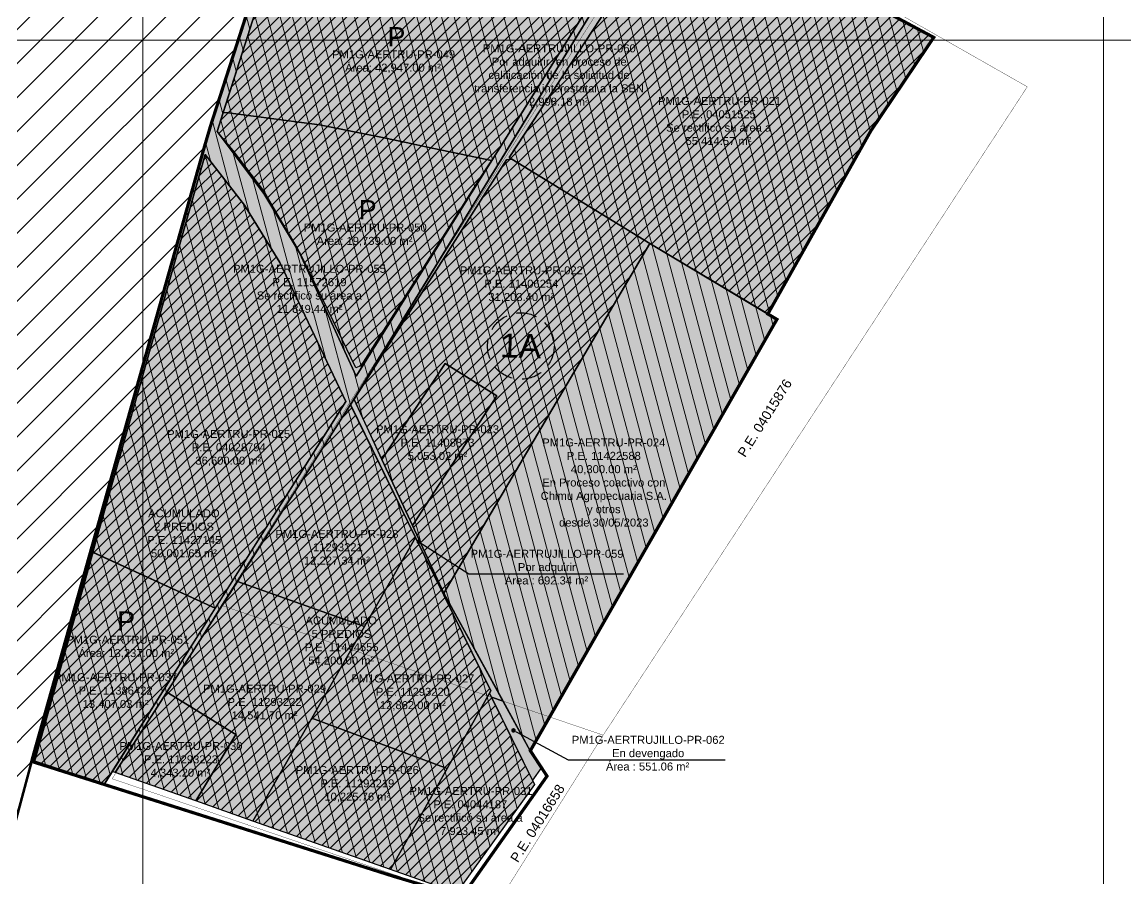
# Model space of a CAD drawing. Header units: inches. Extents: x 706884 to 709953, y 9104378 to 9108758.
# Drawn here: x 708656 to 709517, y 9105845 to 9106514 of the extents above; entities that cross this region are included whole.
import ezdxf
from ezdxf import colors
from ezdxf.entities.mleader import LeaderData, LeaderLine
from ezdxf.math import Vec2, Vec3

# ---------------------------------------------------------------- set-up
doc = ezdxf.new("R2010")
doc.units = ezdxf.units.IN
doc.header["$MEASUREMENT"] = 0
for name, pattern in [('CONTINUA', [0]), ('HIDDEN2', [4.7625, 3.175, -1.5875]), ('PHANTOM2', [1.25, 0.625, -0.125, 0.125, -0.125, 0.125, -0.125])]:
    doc.linetypes.add(name, pattern=pattern)
doc.layers.get('0').update_dxf_attribs({"lineweight": 0})
for name, color, linetype in [('ADQUIRIDO', 92, 'Continuous'), ('AFECTACION', 3, 'Continuous'), ('CONCESION WGS84', 4, 'Continuous'), ('ENTREGADO OPAT', 5, 'Continuous'), ('NO ADQUIRIDO', 2, 'Continuous'), ('PE 04015876', 34, 'Continuous'), ('PE 04016658', 144, 'Continuous'), ('PE 11427145', 192, 'Continuous'), ('PE 11444555', 192, 'Continuous'), ('Poligonos Ampliacion', 140, 'Continuous'), ('POSESION', 1, 'Continuous')]:
    doc.layers.add(name, color=color, linetype=linetype)
for name, color, linetype, lineweight in [('GRILLA', 253, 'Continuous', 13), ('PMD 2019', 6, 'Continuous', 0), ('PROPIEDAD MTC', 6, 'Continuous', 0), ('PROPIETARIOS', 7, 'Continuous', 0)]:
    doc.layers.add(name, color=color, linetype=linetype, lineweight=lineweight)
doc.styles.add('ARIAL', font='arial.ttf')
doc.styles.get("Standard").update_dxf_attribs({"font": 'arial.ttf'})

# ---------------------------------------------------------------- blocks, each defined once
blk = doc.blocks.new('_Dot')
at = {"color": 0, "linetype": 'ByBlock', "lineweight": -2}
blk.add_line((-0.5, 0), (-1, 0), dxfattribs=at)
at = {"color": 0, "linetype": 'ByBlock', "const_width": 0.5}
blk.add_lwpolyline([(-0.25, 0, 1), (0.25, 0, 1)], format="xyb", close=True, dxfattribs=at)

msp = doc.modelspace()

# ---------------------------------------------------------------- hatches: boundary and pattern name
at = {"layer": 'ADQUIRIDO', "ltscale": 500, "transparency": 33554687}
h = msp.add_hatch(color=92, dxfattribs=at)
h.dxf.hatch_style = 1
h.paths.add_polyline_path([(708710.92, 9106100.16), (708806.5, 9106056.26), (708719.75, 9105918.64), (708664.62, 9105936.15)])
h.paths.add_polyline_path([(708798.59, 9106410.75), (708829.24, 9106371.1), (708856.96, 9106326.37), (708908.35, 9106217.83), (708806.5, 9106056.26), (708710.92, 9106100.16)])
h.paths.add_polyline_path([(708823.9, 9106077.23), (708923.05, 9106042.08), (708881.86, 9105970.31), (708835.81, 9105890.08), (708791.3, 9105905.79), (708822.68, 9105957.64), (708768.74, 9105990.76)])
h.paths.add_polyline_path([(708768.74, 9105990.76), (708822.68, 9105957.64), (708791.3, 9105905.79), (708728.31, 9105928.03)])
h.paths.add_polyline_path([(708881.86, 9105970.31), (708987.56, 9105931.08), (708943.31, 9105852.14), (708835.81, 9105890.08)])
h.paths.add_polyline_path([(709020.56, 9105989.96), (709055.73, 9105918.55), (708994.99, 9105833.89), (708943.31, 9105852.14)])
h.paths.add_polyline_path([(708962.88, 9106111.46), (709021.54, 9105991.71), (708987.56, 9105931.08), (708881.86, 9105970.31), (708923.05, 9106042.08)])
h.paths.add_polyline_path([(708912.01, 9106215.32), (708962.88, 9106111.46), (708923.05, 9106042.08), (708823.9, 9106077.23)])
h.paths.add_polyline_path([(708985.96, 9106247.53), (709026.27, 9106222.14), (708960.5, 9106120.81), (708936.57, 9106172.54)], flags=17)
h.paths.add_polyline_path([(709038.09, 9106406.89), (709145.89, 9106341.18), (708984.86, 9106068.12), (708960.5, 9106120.81), (709026.27, 9106222.14), (708985.96, 9106247.53), (708936.57, 9106172.54), (708914.85, 9106219.46), (709033.91, 9106406.48)])
h.paths.add_polyline_path([(709145.89, 9106341.18), (709244.99, 9106281.86), (709052.5, 9105944.97), (708984.86, 9106068.12)])
h.paths.add_polyline_path([(708918.42, 9106774.73), (708967.01, 9106747.95), (708989.88, 9106741.62), (709005.88, 9106743.01), (709028.26, 9106750.18), (709030.83, 9106742.17), (709139.95, 9106586.63), (709131.6, 9106579.71), (708916.56, 9106237.59), (708872.34, 9106333.97), (708844.37, 9106380.31), (708807.99, 9106428.55)])
h.paths.add_polyline_path([(709028.26, 9106750.18), (709097.17, 9106772.26), (709161.97, 9106787.62), (709186.81, 9106793.05), (709211.7, 9106798.42), (709219.25, 9106800.65), (709232.68, 9106805.76), (709325.12, 9106844.54), (709418.54, 9106882.85), (709416.79, 9106877.35), (709393.94, 9106866.93), (709220.45, 9106794.5), (709179.52, 9106785.08), (709098.7, 9106766.2), (709030.83, 9106742.17)])
h.paths.add_polyline_path([(708959.08, 9106903.87), (709161.97, 9106787.62), (709097.17, 9106772.26), (709005.88, 9106743.01), (708989.88, 9106741.62), (708967.01, 9106747.95), (708918.42, 9106774.73)])
h.paths.add_polyline_path([(709416.78, 9106877.35), (709395.68, 9106810.83), (709336.69, 9106750.15), (709198.42, 9106612.64), (709139.95, 9106586.63), (709030.83, 9106742.17), (709098.7, 9106766.2), (709179.52, 9106785.08), (709220.45, 9106794.5), (709393.94, 9106866.93)])
h.paths.add_polyline_path([(709182.65, 9106605.63), (709198.42, 9106612.64), (709336.69, 9106750.15), (709395.7, 9106810.85), (709391.7, 9106798.23), (709339.44, 9106745.06), (709335.55, 9106741.32), (709334.79, 9106741.71), (709199.11, 9106596.69)], flags=17)
h.paths.add_polyline_path([(709334.79, 9106741.71), (709366.77, 9106724.95), (709272.08, 9106553.14), (709196.31, 9106593.7)])
h.paths.add_polyline_path([(709339.44, 9106745.06), (709369.55, 9106728.42), (709309.47, 9106538.92), (709290.67, 9106549.58), (709274.7, 9106557.89), (709366.77, 9106724.95), (709335.55, 9106741.32)])
h.paths.add_polyline_path([(709274.7, 9106557.89), (709290.67, 9106549.58), (709309.48, 9106538.92), (709307.9, 9106533.97), (709272.08, 9106553.14)])
h.paths.add_polyline_path([(709391.68, 9106798.21), (709369.55, 9106728.42), (709339.44, 9106745.06)], flags=16)
h.paths.add_polyline_path([(709000.28, 9107034.41), (709069.8, 9106996.45), (709109.83, 9106970.23), (709242.9, 9106895.74), (709325.12, 9106844.54), (709232.68, 9106805.76), (709219.25, 9106800.65), (709211.7, 9106798.42), (709186.81, 9106793.05), (709161.97, 9106787.62), (708959.08, 9106903.87)])
h.paths.add_polyline_path([(709313.59, 9107175.17), (709453.55, 9107112.14), (709242.9, 9106895.74), (709109.83, 9106970.23)])
h.paths.add_polyline_path([(709453.7, 9107112.29), (709486.95, 9107098.65), (709418.52, 9106882.85), (709325.12, 9106844.54), (709242.91, 9106895.74)])
h.paths.add_polyline_path([(709077.47, 9107277.62), (709121.74, 9107248.78), (709308.18, 9107169.74), (709109.83, 9106970.23), (709069.8, 9106996.45), (709000.28, 9107034.41)])
h.paths.add_polyline_path([(709216.97, 9107434.98), (709286.84, 9107412.78), (709139.15, 9107252.37), (709123.62, 9107259.55), (709116.17, 9107268.98), (709104.82, 9107273.4), (709104.54, 9107303.24), (709202.02, 9107402.82)])
h.paths.add_polyline_path([(709287.64, 9107412.53), (709464.47, 9107356.37), (709467.98, 9107348.25), (709499.41, 9107306.58), (709360.75, 9107159.72), (709139.59, 9107251.69)])
h.paths.add_polyline_path([(709497.46, 9107345.88), (709514.91, 9107340.34), (709490.04, 9107318.99), (709480.65, 9107331.44)], flags=17)
h.paths.add_polyline_path([(709479.56, 9107351.57), (709497.46, 9107345.88), (709480.65, 9107331.44), (709471.01, 9107344.22)], flags=17)
h.paths.add_polyline_path([(709464.47, 9107356.37), (709479.56, 9107351.57), (709471.01, 9107344.22), (709467.98, 9107348.25)], flags=16)
h.paths.add_polyline_path([(709537.11, 9107333.29), (709559.13, 9107326.29), (709539.51, 9107264.39), (709503.07, 9107304.03)])
h.paths.add_polyline_path([(709514.91, 9107340.34), (709532.27, 9107334.83), (709499.41, 9107306.58), (709490.04, 9107318.99)], flags=17)
h.paths.add_polyline_path([(709498.74, 9107305.87), (709538.83, 9107262.25), (709489.72, 9107107.38), (709360.75, 9107159.72)])
h.paths.add_polyline_path([(708882.17, 9108582.28), (709446.08, 9108403.71), (709415.82, 9108308.14), (709236, 9108364.38), (708851.62, 9108484.61)])
h.paths.add_polyline_path([(708762.64, 9107377.84), (708528.65, 9107451.99), (708584.18, 9107629.57), (708642.1, 9107814.85), (708690.49, 9107969.45), (708772.25, 9108229.25), (708851.62, 9108484.61), (709236, 9108364.38), (709588.41, 9108254.15), (709537.72, 9108088.2), (709486.03, 9107925.74), (709394.86, 9107633.25), (709306.99, 9107541), (709215.15, 9107449.15), (709078.37, 9107278.1), (708839.16, 9107352.53), (708861.98, 9107425.11), (708788.67, 9107451.2)])
h = msp.add_hatch(color=92, dxfattribs=at)
h.dxf.hatch_style = 1
h.paths.add_polyline_path([(709075.48, 9107279), (709078.37, 9107278.1), (709077.47, 9107277.62), (709000.28, 9107034.41), (708959.08, 9106903.87), (708918.42, 9106774.73), (708807.99, 9106428.55), (708844.37, 9106380.31), (708872.34, 9106333.97), (708916.56, 9106237.59), (709131.6, 9106579.71), (709139.95, 9106586.63), (708912.11, 9106215.1), (708912.01, 9106215.32), (708823.9, 9106077.23), (708768.74, 9105990.76), (708728.31, 9105928.03), (708726.14, 9105928.78), (708908.35, 9106217.83), (708856.96, 9106326.37), (708829.24, 9106371.1), (708798.59, 9106410.75), (708664.62, 9105936.15), (708664.12, 9105936.31), (708773.57, 9106329.55), (708795.66, 9106408.17)])
h = msp.add_hatch(color=92, dxfattribs=at)
h.dxf.hatch_style = 1
h.paths.add_polyline_path([(709196.31, 9106593.7), (709367.43, 9106502.1), (709318.31, 9106429.09), (709237.92, 9106286.09), (709145.89, 9106341.18), (709038.09, 9106406.89), (709035.87, 9106408.19), (709137.24, 9106562.71)])
h = msp.add_hatch(color=92, dxfattribs=at)
h.dxf.hatch_style = 1
h.paths.add_polyline_path([(709022.1, 9105986.84), (709031.21, 9105983.74), (709052.5, 9105944.97), (709061.2, 9105931.75), (709054.1, 9105921.86)])
at = {"layer": 'CONCESION WGS84', "linetype": 'Continuous', "lineweight": 0, "ltscale": 3}
h = msp.add_hatch(dxfattribs=at)
h.set_pattern_fill('ANSI31', color=4, scale=150)
h.paths.add_polyline_path([(708846.23, 9106567.61), (708802.76, 9106432.73), (708797.77, 9106415.68), (708664.8, 9105942.51), (708609.69, 9105737.11), (708580.38, 9105679.22), (708474.89, 9105529.21), (708178.83, 9104618.02), (708123.86, 9104469.08), (708090.24, 9104476.47), (708049.65, 9104485.37), (708028.65, 9104491.01), (707998.68, 9104501.35), (707960.63, 9104518.91), (707942.25, 9104529.38), (707904.48, 9104555.02), (707881.37, 9104576.01), (707794.3, 9104675.35), (707819.14, 9104713.25), (707748.46, 9104777.23), (707726.7, 9104806.47), (707929.84, 9105471.72), (707872.05, 9105544.74), (707909.2, 9105656.43), (707930.58, 9105650.76), (707942.64, 9105689.3), (707998.37, 9105703.06), (708177.65, 9106304.56), (708247.3, 9106474.61), (708294.11, 9106589.29), (708316.25, 9106648.21), (708320.17, 9106655.63), (708363.67, 9106762.76), (708293.19, 9106739.25), (708520.46, 9107454.59), (708694.8, 9107399.34), (708760.16, 9107604.69), (708822.51, 9107599.5), (708852.91, 9107689.97), (708993.25, 9107646.97), (708894.92, 9107335.18), (709075.21, 9107279.05)])
at = {"layer": 'ENTREGADO OPAT', "lineweight": 5}
h = msp.add_hatch(dxfattribs=at)
h.set_pattern_fill('ANSI31', color=256, scale=50, angle=180)
h.paths.add_polyline_path([(708918.42, 9106774.73), (708967.01, 9106747.95), (708963.71, 9106734.9), (708954.71, 9106730.35), (708946.8, 9106727.34), (708931.63, 9106720.25), (708920.19, 9106713.69), (708910.79, 9106710.93), (708896.84, 9106707.09)])
h.paths.add_polyline_path([(708890.21, 9106686.23), (708903.19, 9106694.16), (708916.94, 9106702.18), (708934.27, 9106711.43), (708966.63, 9106727.28), (709011.05, 9106740.56), (709028.16, 9106746.38), (709030.83, 9106742.17), (709139.95, 9106586.63), (709133.27, 9106583.07), (709127.42, 9106586.99), (709109.9, 9106559.08), (709112.17, 9106549.59), (709096.68, 9106524.45), (709085.79, 9106532.46), (709064.54, 9106547.63), (709052.42, 9106556.3), (709032.38, 9106570.6), (709026.76, 9106574.63), (709008.04, 9106588.01), (708985.12, 9106604.02), (708976.03, 9106610.28), (708967.46, 9106616.17), (708939.4, 9106634.41), (708913.67, 9106651.11), (708900.83, 9106659.47), (708891.7, 9106665.42), (708886.06, 9106669.07), (708884.95, 9106669.8)])
h.paths.add_polyline_path([(708813.22, 9106443.52), (708816.62, 9106443.15), (708836.32, 9106440.62), (708852.23, 9106438.52), (708867.95, 9106436.5), (708887.89, 9106433.92), (708935.79, 9106424.22), (708959.25, 9106419.28), (708970.8, 9106416.73), (709022.1, 9106405.96), (709019.73, 9106402.5), (709014.45, 9106394.2), (708995.61, 9106364.51), (708947.49, 9106288.67), (708939.78, 9106276.25), (708920.17, 9106245.48), (708916.29, 9106244.03), (708898.57, 9106280.63), (708875.97, 9106327.26), (708872.43, 9106334.49), (708869.97, 9106338.69), (708865.18, 9106346.92), (708858.61, 9106358.12), (708844.5, 9106382.25), (708820.39, 9106413.69), (708808.02, 9106428.66), (708812.78, 9106443.57)])
h.paths.add_polyline_path([(708884.95, 9106669.8), (708886.07, 9106669.07), (708891.7, 9106665.42), (708900.84, 9106659.47), (708913.67, 9106651.1), (708939.4, 9106634.41), (708967.46, 9106616.17), (708976.03, 9106610.28), (708985.12, 9106604.02), (709008.04, 9106588.01), (709026.76, 9106574.63), (709032.38, 9106570.59), (709052.42, 9106556.3), (709064.54, 9106547.63), (709085.79, 9106532.46), (709096.68, 9106524.45), (709022.1, 9106405.96), (708970.8, 9106416.73), (708959.25, 9106419.28), (708935.79, 9106424.22), (708887.89, 9106433.92), (708867.95, 9106436.5), (708852.23, 9106438.52), (708836.32, 9106440.62), (708816.62, 9106443.15), (708813.22, 9106443.52), (708812.78, 9106443.57)])
h.paths.add_polyline_path([(709291.97, 9107949.57), (709318.11, 9107946.59), (709340.05, 9107944.45), (709353.21, 9107944.7), (709396.48, 9107943.45), (709437.36, 9107940.15), (709443.03, 9107939.57), (709481.16, 9107937.87), (709403.3, 9107691.72), (709396.82, 9107671.25), (709384.04, 9107654.15), (709372.31, 9107631.02), (709338.23, 9107597.64), (709328.97, 9107588.9), (709317.6, 9107584.02), (709292.18, 9107576.36), (709213.62, 9107523.68), (709194.1, 9107529.39), (709186.14, 9107537.4), (709191.92, 9107572.75), (709199.38, 9107588.95), (709191.37, 9107596.74), (709230.86, 9107766.72), (709251.72, 9107878.06), (709271.32, 9107878.44), (709285.98, 9107931.75)])
h.paths.add_polyline_path([(709476.83, 9108131), (709492.72, 9108118.9), (709506.84, 9108109.97), (709511.73, 9108119.93), (709515.76, 9108117.88), (709515.67, 9108116.85), (709512.97, 9108111.71), (709514.51, 9108110.86), (709512.47, 9108107.03), (709531.63, 9108096.81), (709505.41, 9108056.35), (709489.99, 9108024.98), (709482.93, 9108009.09), (709470.48, 9107974.43), (709460.97, 9107966.55), (709447.75, 9107962.17), (709431.38, 9107960.22), (709398.65, 9107962.7), (709382.04, 9107969.45), (709363.4, 9107982.35), (709348.58, 9107989.23), (709396.38, 9108057.84), (709405.25, 9108062.03), (709415.66, 9108064.63), (709440.4, 9108093.35)])
h.paths.add_polyline_path([(709179.09, 9108499.13), (709443.06, 9108415.53), (709412.79, 9108321.32), (709413.31, 9108321.15), (709409.82, 9108310.02), (709545.36, 9108267.63), (709336.24, 9107976.06), (709326.06, 9107962.98), (709121.76, 9107975.68), (709144.26, 9108045.65), (709044.46, 9108070.61), (708995.58, 9107990.76), (708996.32, 9108157.78)])
h = msp.add_hatch(dxfattribs=at)
h.set_pattern_fill('ANSI31', color=256, scale=50, angle=180)
h.paths.add_polyline_path([(709196.31, 9106593.7), (709367.43, 9106502.1), (709318.31, 9106429.09), (709237.92, 9106286.09), (709145.89, 9106341.18), (709035.87, 9106408.19), (709137.24, 9106562.71)])
h.paths.add_polyline_path([(709038.09, 9106406.89), (709145.89, 9106341.18), (708984.86, 9106068.12), (708960.5, 9106120.81), (709026.27, 9106222.14), (708985.96, 9106247.53), (708936.57, 9106172.54), (708914.85, 9106219.46), (709033.91, 9106406.48)])
h = msp.add_hatch(dxfattribs=at)
h.set_pattern_fill('ANSI31', color=256, scale=50, angle=180)
h.paths.add_polyline_path([(708798.59, 9106410.75), (708829.24, 9106371.1), (708856.96, 9106326.37), (708908.35, 9106217.83), (708719.75, 9105918.64), (708664.62, 9105936.15)])
h = msp.add_hatch(dxfattribs=at)
h.set_pattern_fill('ANSI31', color=256, scale=50, angle=180)
h.paths.add_polyline_path([(708985.96, 9106247.53), (709026.27, 9106222.14), (708960.5, 9106120.81), (708936.57, 9106172.54)])
h = msp.add_hatch(dxfattribs=at)
h.set_pattern_fill('ANSI31', color=256, scale=50, angle=180)
h.paths.add_polyline_path([(708943.31, 9105852.14), (708835.81, 9105890.08), (708791.3, 9105905.79), (708728.31, 9105928.03), (708768.74, 9105990.76), (708823.9, 9106077.23), (708912.01, 9106215.32), (708962.88, 9106111.46), (709021.54, 9105991.71), (708987.56, 9105931.08)])
h = msp.add_hatch(dxfattribs=at)
h.set_pattern_fill('ANSI31', color=256, scale=50, angle=180)
h.paths.add_polyline_path([(709020.56, 9105989.96), (709055.73, 9105918.55), (708994.99, 9105833.89), (708943.31, 9105852.14)])
at = {"layer": 'NO ADQUIRIDO', "transparency": 33554623}
h = msp.add_hatch(color=256, dxfattribs=at)
h.dxf.hatch_style = 1
h.paths.add_polyline_path([(709139.95, 9106586.63), (709182.65, 9106605.63), (709199.11, 9106596.69), (709196.31, 9106593.7), (709137.24, 9106562.71), (709035.87, 9106408.19), (709038.09, 9106406.89), (709033.91, 9106406.48), (708914.85, 9106219.46), (708914.82, 9106219.52)])
h.paths.add_polyline_path([(708912.11, 9106215.1), (708914.82, 9106219.52), (708936.57, 9106172.54), (708960.5, 9106120.81), (708984.86, 9106068.12), (709031.21, 9105983.74), (709022.1, 9105986.84), (709020.56, 9105989.96), (709021.54, 9105991.71), (708962.88, 9106111.46)])
at = {"layer": 'PROPIEDAD MTC', "lineweight": 5}
h = msp.add_hatch(dxfattribs=at)
h.set_pattern_fill('ANSI31', color=256, scale=75, angle=60)
h.paths.add_polyline_path([(709145.89, 9106341.18), (709244.99, 9106281.86), (709052.5, 9105944.97), (708984.86, 9106068.12)])
h.paths.add_polyline_path([(709196.31, 9106593.7), (709367.43, 9106502.1), (709318.31, 9106429.09), (709237.92, 9106286.09), (709145.89, 9106341.18), (709035.87, 9106408.19), (709137.24, 9106562.71)])
h.paths.add_polyline_path([(708959.08, 9106903.87), (709161.97, 9106787.62), (709097.17, 9106772.26), (709005.88, 9106743.01), (708989.88, 9106741.62), (708967.01, 9106747.95), (708918.42, 9106774.73)])
h.paths.add_polyline_path([(708918.42, 9106774.73), (708967.01, 9106747.95), (708989.88, 9106741.62), (709005.88, 9106743.01), (709028.26, 9106750.18), (709030.83, 9106742.17), (709139.95, 9106586.63), (709131.6, 9106579.71), (708916.56, 9106237.59), (708872.34, 9106333.97), (708844.37, 9106380.31), (708807.99, 9106428.55)])
h.paths.add_polyline_path([(709028.26, 9106750.18), (709097.17, 9106772.26), (709161.97, 9106787.62), (709186.81, 9106793.05), (709211.7, 9106798.42), (709219.25, 9106800.65), (709232.68, 9106805.76), (709325.12, 9106844.54), (709418.54, 9106882.85), (709416.79, 9106877.35), (709393.94, 9106866.93), (709220.45, 9106794.5), (709179.52, 9106785.08), (709098.7, 9106766.2), (709030.83, 9106742.17)])
h.paths.add_polyline_path([(709416.78, 9106877.35), (709395.68, 9106810.83), (709336.69, 9106750.15), (709198.42, 9106612.64), (709139.95, 9106586.63), (709030.83, 9106742.17), (709098.7, 9106766.2), (709179.52, 9106785.08), (709220.45, 9106794.5), (709393.94, 9106866.93)])
h.paths.add_polyline_path([(709182.65, 9106605.63), (709198.42, 9106612.64), (709336.69, 9106750.15), (709395.7, 9106810.85), (709391.7, 9106798.23), (709339.44, 9106745.06), (709335.55, 9106741.32), (709334.79, 9106741.71), (709199.11, 9106596.69)], flags=17)
h.paths.add_polyline_path([(709334.79, 9106741.71), (709366.77, 9106724.95), (709272.1, 9106553.13), (709196.31, 9106593.7)])
h.paths.add_polyline_path([(709391.68, 9106798.21), (709369.55, 9106728.42), (709339.44, 9106745.06)], flags=16)
h.paths.add_polyline_path([(709339.44, 9106745.06), (709369.55, 9106728.42), (709309.47, 9106538.92), (709290.67, 9106549.58), (709274.7, 9106557.89), (709366.77, 9106724.95), (709335.55, 9106741.32)])
h.paths.add_polyline_path([(709274.7, 9106557.89), (709290.67, 9106549.58), (709309.48, 9106538.92), (709307.96, 9106534.15), (709272.08, 9106553.14)], flags=16)
h.paths.add_polyline_path([(709000.28, 9107034.41), (709069.8, 9106996.45), (709109.83, 9106970.23), (709242.9, 9106895.74), (709325.12, 9106844.54), (709232.68, 9106805.76), (709219.25, 9106800.65), (709211.7, 9106798.42), (709186.81, 9106793.05), (709161.97, 9106787.62), (708959.08, 9106903.87)])
h.paths.add_polyline_path([(709077.47, 9107277.62), (709121.74, 9107248.78), (709308.18, 9107169.74), (709109.83, 9106970.23), (709069.8, 9106996.45), (709000.28, 9107034.41)])
h.paths.add_polyline_path([(709313.59, 9107175.17), (709453.55, 9107112.14), (709242.9, 9106895.74), (709109.83, 9106970.23)])
h.paths.add_polyline_path([(709453.7, 9107112.29), (709486.95, 9107098.65), (709418.52, 9106882.85), (709325.12, 9106844.54), (709242.91, 9106895.74)])
h.paths.add_polyline_path([(709498.74, 9107305.87), (709538.83, 9107262.25), (709489.72, 9107107.38), (709360.75, 9107159.72)])
h.paths.add_polyline_path([(709287.64, 9107412.53), (709464.47, 9107356.37), (709467.98, 9107348.25), (709499.41, 9107306.58), (709360.75, 9107159.72), (709139.59, 9107251.69)])
h.paths.add_polyline_path([(709537.11, 9107333.29), (709559.13, 9107326.29), (709539.51, 9107264.39), (709503.07, 9107304.03)])
h.paths.add_polyline_path([(709514.91, 9107340.34), (709532.27, 9107334.83), (709499.41, 9107306.58), (709490.04, 9107318.99)], flags=17)
h.paths.add_polyline_path([(709497.46, 9107345.88), (709514.91, 9107340.34), (709490.04, 9107318.99), (709480.65, 9107331.44)], flags=17)
h.paths.add_polyline_path([(709479.56, 9107351.57), (709497.46, 9107345.88), (709480.65, 9107331.44), (709471.01, 9107344.22)], flags=17)
h.paths.add_polyline_path([(709464.47, 9107356.37), (709479.56, 9107351.57), (709471.01, 9107344.22), (709467.98, 9107348.25)], flags=16)
h.paths.add_polyline_path([(709216.97, 9107434.98), (709286.84, 9107412.78), (709139.15, 9107252.37), (709123.62, 9107259.55), (709116.17, 9107268.98), (709104.82, 9107273.4), (709104.54, 9107303.24), (709202.02, 9107402.82)])
h.paths.add_polyline_path([(708762.64, 9107377.84), (708528.65, 9107451.99), (708584.18, 9107629.57), (708642.1, 9107814.85), (708690.49, 9107969.45), (708772.25, 9108229.25), (708851.62, 9108484.61), (709236, 9108364.38), (709588.41, 9108254.15), (709537.72, 9108088.2), (709486.03, 9107925.74), (709394.86, 9107633.25), (709306.99, 9107541), (709215.15, 9107449.15), (709078.37, 9107278.1), (708839.16, 9107352.53), (708861.98, 9107425.11), (708788.67, 9107451.2)])
h.paths.add_polyline_path([(708882.17, 9108582.28), (709446.08, 9108403.71), (709415.82, 9108308.14), (709236, 9108364.38), (708851.62, 9108484.61)])
h = msp.add_hatch(dxfattribs=at)
h.set_pattern_fill('ANSI31', color=256, scale=75, angle=60)
h.set_pattern_definition([(105, (-627.939, 0), (-9.055554621, -2.426428548), [])])
h.paths.add_polyline_path([(709075.48, 9107279), (709078.37, 9107278.1), (709077.47, 9107277.62), (709000.28, 9107034.41), (708959.08, 9106903.87), (708918.42, 9106774.73), (708807.99, 9106428.55), (708844.37, 9106380.31), (708872.34, 9106333.97), (708916.56, 9106237.59), (709131.6, 9106579.71), (709139.95, 9106586.63), (708912.11, 9106215.1), (708912.01, 9106215.32), (708823.9, 9106077.23), (708768.74, 9105990.76), (708728.31, 9105928.03), (708726.14, 9105928.78), (708908.35, 9106217.83), (708856.96, 9106326.37), (708829.24, 9106371.1), (708798.59, 9106410.75), (708664.62, 9105936.15), (708664.12, 9105936.31), (708773.57, 9106329.55), (708795.66, 9106408.17)])
h = msp.add_hatch(dxfattribs=at)
h.set_pattern_fill('ANSI31', color=256, scale=75, angle=60)
h.paths.add_polyline_path([(708798.59, 9106410.75), (708829.24, 9106371.1), (708856.96, 9106326.37), (708908.35, 9106217.83), (708719.75, 9105918.64), (708664.62, 9105936.15)])
h = msp.add_hatch(dxfattribs=at)
h.set_pattern_fill('ANSI31', color=256, scale=75, angle=60)
h.paths.add_polyline_path([(708985.96, 9106247.53), (709026.27, 9106222.14), (708960.5, 9106120.81), (708936.57, 9106172.54)], flags=17)
h.paths.add_polyline_path([(709038.09, 9106406.89), (709145.89, 9106341.18), (708984.86, 9106068.12), (708960.5, 9106120.81), (709026.27, 9106222.14), (708985.96, 9106247.53), (708936.57, 9106172.54), (708914.85, 9106219.46), (709033.91, 9106406.48)])
h = msp.add_hatch(dxfattribs=at)
h.set_pattern_fill('ANSI31', color=256, scale=75, angle=60)
h.paths.add_polyline_path([(708943.31, 9105852.14), (708835.81, 9105890.08), (708791.3, 9105905.79), (708728.31, 9105928.03), (708768.74, 9105990.76), (708823.9, 9106077.23), (708912.01, 9106215.32), (708962.88, 9106111.46), (709021.54, 9105991.71), (708987.56, 9105931.08)])
h = msp.add_hatch(dxfattribs=at)
h.set_pattern_fill('ANSI31', color=256, scale=75, angle=60)
h.paths.add_polyline_path([(709020.56, 9105989.96), (709055.73, 9105918.55), (708994.99, 9105833.89), (708943.31, 9105852.14)])

# ---------------------------------------------------------------- linework, layer by layer
at = {"layer": 'ADQUIRIDO', "color": 96}
msp.add_lwpolyline([(709000.28, 9107034.41), (708959.08, 9106903.87), (708918.42, 9106774.73), (708807.99, 9106428.55), (708844.37, 9106380.31), (708872.34, 9106333.97), (708916.56, 9106237.59), (709131.6, 9106579.71), (709139.95, 9106586.63), (708912.11, 9106215.1), (708912.01, 9106215.32), (708823.9, 9106077.23), (708768.74, 9105990.76), (708728.31, 9105928.03), (708726.14, 9105928.78), (708908.35, 9106217.83), (708856.96, 9106326.37), (708829.24, 9106371.1), (708798.59, 9106410.75), (708664.62, 9105936.15), (708664.12, 9105936.31), (708773.57, 9106329.55), (708795.66, 9106408.17), (709075.48, 9107279)], dxfattribs=at)
for points in [[(708918.42, 9106774.73), (708967.01, 9106747.95), (708989.88, 9106741.62), (709005.88, 9106743.01), (709028.26, 9106750.18), (709030.83, 9106742.17), (709139.95, 9106586.63), (709131.6, 9106579.71), (708916.56, 9106237.59), (708872.34, 9106333.97), (708844.37, 9106380.31), (708807.99, 9106428.55)], [(709196.31, 9106593.7), (709367.43, 9106502.1), (709318.31, 9106429.09), (709237.92, 9106286.09), (709145.89, 9106341.18), (709038.09, 9106406.89), (709035.87, 9106408.19), (709137.24, 9106562.71)], [(708798.59, 9106410.75), (708829.24, 9106371.1), (708856.96, 9106326.37), (708908.35, 9106217.83), (708806.5, 9106056.26), (708710.92, 9106100.16)], [(709038.09, 9106406.89), (709145.89, 9106341.18), (708984.86, 9106068.12), (708960.5, 9106120.81), (709026.27, 9106222.14), (708985.96, 9106247.53), (708936.57, 9106172.54), (708914.85, 9106219.46), (709033.91, 9106406.48)], [(709145.89, 9106341.18), (709244.99, 9106281.86), (709052.5, 9105944.97), (708984.86, 9106068.12)], [(708985.96, 9106247.53), (709026.27, 9106222.14), (708960.5, 9106120.81), (708936.57, 9106172.54)], [(708912.01, 9106215.32), (708962.88, 9106111.46), (708923.05, 9106042.08), (708823.9, 9106077.23)], [(708962.88, 9106111.46), (709021.54, 9105991.71), (708987.56, 9105931.08), (708881.86, 9105970.31), (708923.05, 9106042.08)], [(708710.92, 9106100.16), (708806.5, 9106056.26), (708719.75, 9105918.64), (708664.62, 9105936.15)], [(708823.9, 9106077.23), (708923.05, 9106042.08), (708881.86, 9105970.31), (708835.81, 9105890.08), (708791.3, 9105905.79), (708822.68, 9105957.64), (708768.74, 9105990.76)], [(708768.74, 9105990.76), (708822.68, 9105957.64), (708791.3, 9105905.79), (708728.31, 9105928.03)], [(709020.56, 9105989.96), (709055.73, 9105918.55), (708994.99, 9105833.89), (708943.31, 9105852.14)], [(709022.1, 9105986.84), (709031.21, 9105983.74), (709052.5, 9105944.97), (709061.2, 9105931.75), (709054.1, 9105921.86)], [(708881.86, 9105970.31), (708987.56, 9105931.08), (708943.31, 9105852.14), (708835.81, 9105890.08)]]:
    msp.add_lwpolyline(points, close=True, dxfattribs=at)
at = {"layer": 'CONCESION WGS84', "linetype": 'PHANTOM2', "ltscale": 20, "const_width": 2}
msp.add_lwpolyline([(707998.37, 9105703.06), (708177.65, 9106304.56), (708247.3, 9106474.61), (708294.11, 9106589.29), (708316.25, 9106648.21), (708320.17, 9106655.63), (708363.67, 9106762.76), (708293.19, 9106739.25), (708520.46, 9107454.59), (708694.8, 9107399.34), (708760.16, 9107604.69), (708822.51, 9107599.5), (708852.91, 9107689.97), (708993.25, 9107646.97), (708894.92, 9107335.18), (709075.21, 9107279.05), (708846.23, 9106567.61), (708802.76, 9106432.73), (708797.77, 9106415.68), (708664.8, 9105942.51), (708609.69, 9105737.11)], dxfattribs=at)
at = {"layer": 'GRILLA'}
for p, q in [((708750, 9104379.61), (708750, 9108756.02)), ((709500, 9104864.1), (709500, 9108756.02)), ((706885.62, 9106500), (709951.25, 9106500))]:
    msp.add_line(p, q, dxfattribs=at)
at = {"layer": 'NO ADQUIRIDO', "color": 40, "true_color": 0xf8d731}
for points in [[(709139.95, 9106586.63), (709182.65, 9106605.63), (709199.11, 9106596.69), (709196.31, 9106593.7), (709137.24, 9106562.71), (709035.87, 9106408.19), (709038.09, 9106406.89), (709033.91, 9106406.48), (708914.85, 9106219.46), (708914.82, 9106219.52)], [(708912.11, 9106215.1), (708914.82, 9106219.52), (708936.57, 9106172.54), (708960.5, 9106120.81), (708984.86, 9106068.12), (709031.21, 9105983.74), (709022.1, 9105986.84), (709020.56, 9105989.96), (709021.54, 9105991.71), (708962.88, 9106111.46)]]:
    msp.add_lwpolyline(points, close=True, dxfattribs=at)
at = {"layer": 'PE 04015876', "ltscale": 10, "const_width": 0.25}
msp.add_lwpolyline([(709440.46, 9106463.53), (709109.38, 9105957.15), (708811.15, 9106058.58), (709166.7, 9106619.36)], close=True, dxfattribs=at)
at = {"layer": 'PE 04016658', "ltscale": 10, "const_width": 0.25}
msp.add_lwpolyline([(709109.38, 9105957.15), (709024.31, 9105821.65), (708726.08, 9105923.06), (708811.15, 9106058.58)], close=True, dxfattribs=at)
at = {"layer": 'PE 11427145', "const_width": 0.375}
msp.add_lwpolyline([(708798.59, 9106410.75), (708829.24, 9106371.1), (708856.96, 9106326.37), (708908.35, 9106217.83), (708719.75, 9105918.64), (708664.62, 9105936.15)], close=True, dxfattribs=at)
at = {"layer": 'PE 11444555', "linetype": 'Continuous', "const_width": 0.375}
msp.add_lwpolyline([(708943.31, 9105852.14), (708835.81, 9105890.08), (708791.3, 9105905.79), (708728.31, 9105928.03), (708768.74, 9105990.76), (708823.9, 9106077.23), (708912.01, 9106215.32), (708962.88, 9106111.46), (709021.54, 9105991.71), (708987.56, 9105931.08)], close=True, dxfattribs=at)
at = {"layer": 'PMD 2019', "color": 6, "linetype": 'CONTINUA', "const_width": 2.5, "flags": 128}
msp.add_lwpolyline([(709559.14, 9107326.31), (709206.48, 9107438.32), (709215.14, 9107449.16), (709306.99, 9107541.01), (709394.86, 9107633.26), (709486.03, 9107925.75), (709537.72, 9108088.21), (709588.4, 9108254.16), (709409.78, 9108310.03), (709443.18, 9108415.49), (709101.92, 9108523.56), (709046.2, 9108541.21), (708952.04, 9108243.78), (708880.36, 9108266.47), (708795.61, 9108004.75), (708702.77, 9108008.46), (708690.49, 9107969.46), (708642.1, 9107814.85), (708584.18, 9107629.57), (708528.61, 9107452.01), (708762.63, 9107377.85), (708788.67, 9107451.21), (708861.98, 9107425.13), (708839.15, 9107352.55), (709075.21, 9107279.05), (708885.06, 9106688.26), (708846.23, 9106567.61), (708802.76, 9106432.73), (708797.77, 9106415.68), (708664.8, 9105942.51), (708663.22, 9105936.62), (708945.9, 9105846.83), (708999.14, 9105830.96), (709065.53, 9105925.17), (709052.5, 9105944.97), (709244.99, 9106281.86), (709237.92, 9106286.09), (709318.31, 9106429.09), (709367.43, 9106502.1), (709307.9, 9106533.97), (709314.03, 9106553.3)], close=True, dxfattribs=at)
at = {"layer": 'Poligonos Ampliacion', "linetype": 'HIDDEN2', "const_width": 1.5}
msp.add_lwpolyline([(709244.99, 9106281.86), (709052.5, 9105944.97), (709065.53, 9105925.17), (708999.14, 9105830.96), (708945.9, 9105846.83), (708663.22, 9105936.62), (708664.8, 9105942.51), (708797.77, 9106415.68), (708802.76, 9106432.73), (708846.23, 9106567.61), (708885.06, 9106688.26), (709314.03, 9106553.3), (709307.9, 9106533.97), (709367.43, 9106502.1), (709318.31, 9106429.09), (709237.92, 9106286.09)], close=True, dxfattribs=at)
at = {"layer": 'Poligonos Ampliacion', "color": 7, "linetype": 'HIDDEN2', "ltscale": 5}
msp.add_circle((709045.07, 9106261.02), 25.98, dxfattribs=at)
at = {"layer": 'POSESION'}
msp.add_lwpolyline([(709096.68, 9106524.45), (709022.1, 9106405.96), (708970.8, 9106416.73), (708959.25, 9106419.28), (708935.79, 9106424.22), (708887.89, 9106433.92), (708867.95, 9106436.5), (708852.23, 9106438.52), (708836.32, 9106440.62), (708816.62, 9106443.15), (708813.22, 9106443.52), (708812.78, 9106443.57), (708884.95, 9106669.8)], dxfattribs=at)
for points in [[(708813.22, 9106443.52), (708816.62, 9106443.15), (708836.32, 9106440.62), (708852.23, 9106438.52), (708867.95, 9106436.5), (708887.89, 9106433.92), (708935.79, 9106424.22), (708959.25, 9106419.28), (708970.8, 9106416.73), (709022.1, 9106405.96), (709019.73, 9106402.5), (709014.45, 9106394.2), (708995.61, 9106364.51), (708947.49, 9106288.67), (708939.78, 9106276.25), (708920.17, 9106245.48), (708916.29, 9106244.03), (708898.57, 9106280.63), (708875.97, 9106327.26), (708872.43, 9106334.49), (708869.97, 9106338.69), (708865.18, 9106346.92), (708858.61, 9106358.12), (708844.5, 9106382.25), (708820.39, 9106413.69), (708808.02, 9106428.66), (708812.78, 9106443.57)], [(708711.29, 9106099.88), (708806.5, 9106056.26), (708719.77, 9105919.02), (708665.7, 9105936.9)]]:
    msp.add_lwpolyline(points, close=True, dxfattribs=at)

# ---------------------------------------------------------------- texts
at = {"layer": 'ADQUIRIDO', "color": 7, "insert": (708819.88, 9106324.48), "char_height": 6.25, "attachment_point": 1}
msp.add_mtext_dynamic_manual_height_columns('\\pi0.54481;PM1G-AERTRUJILLO-PR-055\\P\\pi31.35356;P.E. 11572619\\P\\pi19.08378;Se rectificó su área a\\P\\pi34.53398;11 849.44 m²', width=119.4218, gutter_width=1, heights=[0], dxfattribs=at)
at = {"layer": 'NO ADQUIRIDO', "char_height": 6.25, "attachment_point": 1}
for s, width, insert in [('\\pi11.21466;{\\C7;PM1G-AERTRUJILLO-PR-060\\P\\pi18.20434;Por adquirir, en proceso de \\P\\pi15.61226;calificación de la solicitud de \\P\\pi4.5362;transferencia interestatal a la SBN\\P\\pi47.25022;2,998.18 m²}', 140.6933, (709004.22, 9106496.69)), ('\\pi-8.58932;{\\C7;PM1G-AERTRUJILLO-PR-059\\P\\pi28.27118;Por adquirir\\P\\pi18.116;Área : 692.34 m²}', 101.1194, (709014.52, 9106101.93)), ('\\pi-8.55095;{\\C7;PM1G-AERTRUJILLO-PR-062\\P\\pi22.90795;En devengado\\P\\pi18.116;Área : 551.06 m²}', 101.1194, (709093.44, 9105956.62))]:
    msp.add_mtext_dynamic_manual_height_columns(s, width=width, gutter_width=1, heights=[0], dxfattribs=dict(at, insert=insert))
at = {"layer": 'PE 04015876', "insert": (709232.33, 9106206.85), "char_height": 7.5, "width": 101.6773, "attachment_point": 2, "rotation": 57.73862, "style": 'ARIAL'}
msp.add_mtext('P.E. 04015876', dxfattribs=at)
at = {"layer": 'PE 04016658', "insert": (709054.92, 9105890.33), "char_height": 7.5, "width": 101.6773, "attachment_point": 2, "rotation": 57.73862, "style": 'ARIAL'}
msp.add_mtext('P.E. 04016658', dxfattribs=at)
at = {"layer": 'PE 11444555', "char_height": 6.25, "attachment_point": 1, "style": 'ARIAL'}
for s, insert in [('\\pi7.65492;ACUMULADO\\P\\pi12.41916;2 PREDIOS \\P\\pi6.97918;P.E. 11427145\\P\\pi9.88249;50,001.65 m²', (708746.48, 9106133.54)), ('\\pi7.65492;ACUMULADO\\P\\pi12.47245;5 PREDIOS \\P\\pi6.97918;P.E. 11444555\\P\\pi9.88249;54,200.00 m²', (708869.3, 9106049.79))]:
    msp.add_mtext_dynamic_manual_height_columns(s, width=70.7072, gutter_width=1, heights=[0], dxfattribs=dict(at, insert=insert))
at = {"layer": 'Poligonos Ampliacion', "color": 7, "linetype": 'HIDDEN2', "ltscale": 5, "style": 'ARIAL'}
msp.add_text('1A', height=18.75, rotation=358.70446, dxfattribs=at).set_placement((709028.69, 9106252.24))
at = {"layer": 'POSESION', "color": 1, "lineweight": 50, "style": 'ARIAL'}
for p in [(708940.98, 9106495.14, -5.66), (708918.53, 9106360.01, -5.66), (708729.99, 9106038.8, -5.66)]:
    msp.add_text('P', height=15, dxfattribs=at).set_placement(p)
at = {"layer": 'POSESION', "color": 7, "lineweight": 15, "char_height": 6.25, "width": 166.6246, "attachment_point": 1, "style": 'ARIAL'}
for s, insert in [('\\pi35.81059;PM1G-AERTRU-PR-049\\P\\pi46.01268;Área: 42,947.00 m²', (708861.92, 9106492.01)), ('\\pi35.82765;PM1G-AERTRU-PR-050\\P\\pi46.01268;Área: 19,739.00 m²', (708839.71, 9106356.75)), ('\\pi36.42025;PM1G-AERTRU-PR-051\\P\\pi46.01268;Área: 13,237.00 m²', (708653.76, 9106034.8))]:
    msp.add_mtext(s, dxfattribs=dict(at, insert=insert))
at = {"layer": 'PROPIETARIOS', "color": 7, "lineweight": 5, "char_height": 6.25, "style": 'ARIAL'}
for s, insert, width, attachment_point in [('\\pi33.64226;PM1G-AERTRU-PR-021 \\P\\pi52.15991;P.E. 04051525\\P\\pi39.90718;Se rectificó su área a\\P\\pi55.06322;55 414.57 m²', (709118.61, 9106455.59), 161.0686, 1), ('PM1G-AERTRU-PR-022 \\PP.E. 11406254\\P31,203.40 m²', (709045.46, 9106323.29), 66.0597, 2), ('PM1G-AERTRU-PR-023 \\PP.E. 11408873\\P5,053.02 m²', (708980.06, 9106199.18), 66.0597, 2), ('PM1G-AERTRU-PR-024 \\PP.E. 11422588\\P40,300.00 m²\\P{\\C1;En Proceso coactivo con\\PChimu Agropecuaria S.A. y otros \\Pdesde 30/05/2023}', (709109.86, 9106188.84), 101.6773, 2)]:
    msp.add_mtext(s, dxfattribs=dict(at, insert=insert, width=width, attachment_point=attachment_point))
at = {"layer": 'PROPIETARIOS', "color": 7, "lineweight": 5, "char_height": 6.25, "attachment_point": 1, "style": 'ARIAL'}
for s, width, insert in [('\\pi-3.84629;PM1G-AERTRU-PR-025\\P\\pi15.3343;P.E. 04028794\\P\\pi18.2035;36,600.00 m²', 87.3449, (708772.82, 9106195.51)), ('\\pi-11.98373;PM1G-AERTRU-PR-028\\P\\pi17.37123;11293221\\P\\pi10.34105;12,227.34 m²', 71.036, (708865.47, 9106117.45)), ('\\pi-3.82285;PM1G-AERTRU-PR-037\\P\\pi15.35348;P.E. 11386422\\P\\pi18.49554;13,407.03 m²', 87.3449, (708684.53, 9106005.5)), ('\\pi-11.31474;PM1G-AERTRU-PR-027\\P\\pi7.84028;P.E. 11293220\\P\\pi11.00364;12,862.00 m²', 72.3611, (708924.06, 9106004.57)), ('\\pi-12.14812;PM1G-AERTRU-PR-029\\P\\pi7.03461;P.E. 11293222\\P\\pi10.17666;14,541.70 m²', 70.7072, (708809.14, 9105996.59)), ('\\pi-6.02255;PM1G-AERTRU-PR-030\\P\\pi13.11114;P.E. 11293223\\P\\pi18.29319;4,343.20 m²', 82.9242, (708737.78, 9105951.8)), ('\\pi-12.70401;PM1G-AERTRU-PR-026\\P\\pi6.43182;P.E. 11293219\\P\\pi9.61224;10,225.76 m²', 69.5783, (708882.1, 9105933.05)), ('\\pi5.78129;PM1G-AERTRU-PR-031 \\P\\pi24.32239;P.E. 04044187\\P\\pi12.04622;Se rectificó su área a\\P\\pi29.65578;7 923.45 m²', 105.3467, (708952.39, 9105916.66))]:
    msp.add_mtext_dynamic_manual_height_columns(s, width=width, gutter_width=1, heights=[0], dxfattribs=dict(at, insert=insert))

# ---------------------------------------------------------------- leaders
at = {"layer": 'AFECTACION', "color": 7}
ml = msp.add_multileader_mtext('Standard', dxfattribs=at)
ml.set_content('', color=7)
ml.set_leader_properties()
ml.set_arrow_properties(name='DOT')
ml.build(insert=Vec2(0, 0))
ml.multileader.update_dxf_attribs({"arrow_head_size": 3.5})
ctx = ml.context
ctx.base_point, ctx.char_height, ctx.arrow_head_size, ctx.landing_gap_size, ctx.plane_origin = Vec3(709204.52, 9105937.74), 75, 3.5, 37.5, Vec3(709073.23, 9106024.38)
notes = []
notes.append((ctx, [(1, (1, 1, 0), (709081.94, 9105937.74), (1, 0), 122.58, [(0, [(709039.32, 9105960.87)], 0, [])])]))
ctx.mtext.insert, ctx.mtext.flow_direction = Vec3(709242.02, 9105975.24), 5
at = {"layer": 'NO ADQUIRIDO', "color": 7}
ml = msp.add_multileader_mtext('Standard', dxfattribs=at)
ml.set_content('', color=7)
ml.set_leader_properties()
ml.set_arrow_properties(name='DOT')
ml.build(insert=Vec2(0, 0))
ml.multileader.update_dxf_attribs({"arrow_head_size": 3.5})
ctx = ml.context
ctx.base_point, ctx.char_height, ctx.arrow_head_size, ctx.landing_gap_size, ctx.plane_origin = Vec3(709125.17, 9106083.04), 75, 3.5, 37.5, Vec3(708996.29, 9106169.68)
notes.append((ctx, [(1, (1, 1, 0), (709004.44, 9106083.04), (1, 0), 120.73, [(0, [(708965.4, 9106108.21)], 0, [])])]))
ctx.mtext.insert, ctx.mtext.flow_direction = Vec3(709162.67, 9106120.54), 5
for ctx, leaders in notes:
    for number, flags, end, landing, length, lines in leaders:
        leader = LeaderData()
        leader.index, (leader.has_last_leader_line, leader.has_dogleg_vector, leader.attachment_direction) = number, flags
        leader.last_leader_point, leader.dogleg_vector, leader.dogleg_length = Vec3(end), Vec3(landing), length
        for number, points, colour, breaks in lines:
            line = LeaderLine()
            line.index, line.vertices, line.color, line.breaks = number, Vec3.list(points), colors.encode_raw_color(colour), breaks
            leader.lines.append(line)
        ctx.leaders.append(leader)

doc.saveas('drawing.dxf')
